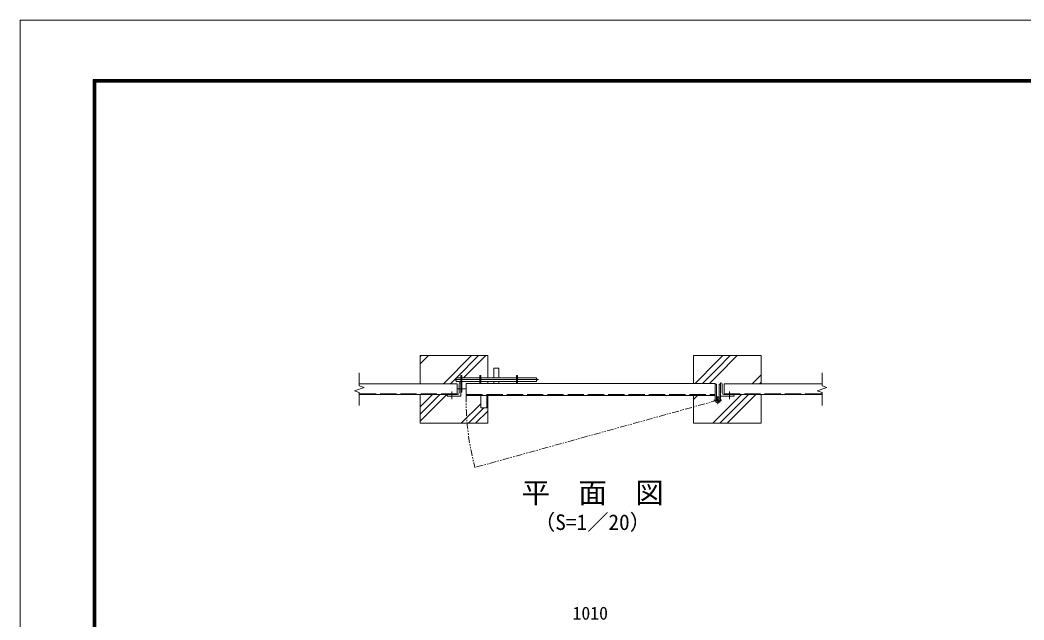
# Model space of a CAD drawing. Units: millimetres at full size; details may follow other scales. Extents: x -4200 to 4200, y -2970 to 2970.
# Drawn here: x -4200 to -491, y 753 to 2970 of the extents above; entities that cross this region are included whole.
import ezdxf
from ezdxf.enums import TextEntityAlignment as Align

# ---------------------------------------------------------------- set-up
doc = ezdxf.new("R2010")
doc.units = ezdxf.units.MM
doc.header["$LTSCALE"] = 10
for name, pattern in [('DASHED', [7.5, 6, -1.5]), ('USER1', [50.8, 31.75, -6.35, 6.35, -6.35]), ('USER2', [5, 2.5, -0.5, 0.5, -0.5, 0.5, -0.5])]:
    doc.linetypes.add(name, pattern=pattern)
doc.layers.add('0-0_D-TTL-TXT', color=7, linetype='Continuous')
for name, color, linetype, lineweight in [('0-1_D-STR3', 3, 'Continuous', 13), ('0-2_D-BMK', 2, 'USER1', 13), ('0-3_D-STR1', 1, 'Continuous', 18), ('0-4_D-STR4', 7, 'Continuous', 18), ('0-6_D-STR-DIM', 7, 'Continuous', 13), ('0-8_D-DCR-HCH', 7, 'Continuous', 13), ('0-B_D-TTL', 7, 'Continuous', 18)]:
    doc.layers.add(name, color=color, linetype=linetype, lineweight=lineweight)
doc.styles.add('ＭＳ ゴシック', font='')
doc.styles.get('ＭＳ ゴシック').set_extended_font_data('MS Gothic')

msp = doc.modelspace()

# ---------------------------------------------------------------- linework, layer by layer
at = {"layer": '0-1_D-STR3'}
for p, q in [((-2449.47, 1683.85), (-2449.47, 1647.85)), ((-2449.47, 1683.85), (-2430.47, 1683.85)), ((-2430.47, 1683.85), (-2430.47, 1647.85)), ((-2589.97, 1645.85), (-2587.97, 1647.85)), ((-2589.97, 1645.85), (-2589.97, 1636.85)), ((-2589.97, 1636.85), (-2587.97, 1634.85)), ((-2587.97, 1634.85), (-2587.97, 1647.85)), ((-2587.97, 1647.85), (-2571.55, 1647.85)), ((-2587.97, 1634.85), (-2571.55, 1634.85)), ((-2571.55, 1656.35), (-2571.55, 1594.85)), ((-2567.05, 1656.35), (-2571.55, 1656.35)), ((-2567.05, 1656.35), (-2567.05, 1594.85)), ((-2567.05, 1647.85), (-2501.55, 1647.85)), ((-2567.05, 1634.85), (-2501.55, 1634.85)), ((-2501.55, 1656.85), (-2501.55, 1627.35)), ((-2497.05, 1656.85), (-2501.55, 1656.85)), ((-2497.05, 1627.35), (-2497.05, 1656.85)), ((-2497.05, 1647.85), (-2366.05, 1647.85)), ((-2497.05, 1634.85), (-2366.05, 1634.85)), ((-2449.47, 1627.35), (-2449.47, 1634.85)), ((-2430.47, 1627.35), (-2430.47, 1634.85)), ((-2366.05, 1627.35), (-2366.05, 1656.85)), ((-2366.05, 1656.85), (-2361.55, 1656.85)), ((-2361.55, 1627.35), (-2361.55, 1656.85)), ((-2361.55, 1647.85), (-2291.97, 1647.85)), ((-2361.55, 1634.85), (-2291.97, 1634.85)), ((-2291.97, 1647.85), (-2291.97, 1634.85)), ((-2291.97, 1647.85), (-2289.97, 1645.85)), ((-2289.97, 1636.85), (-2291.97, 1634.85)), ((-2289.97, 1645.85), (-2289.97, 1636.85)), ((-1631.25, 1565.15), (-1631.25, 1624.85)), ((-1626.75, 1624.85), (-1631.25, 1624.85)), ((-1626.75, 1565.15), (-1626.75, 1624.85)), ((-1611.85, 1565.15), (-1611.85, 1624.85)), ((-2567.05, 1594.85), (-2571.55, 1594.85)), ((-2497.55, 1582.35), (-2497.55, 1537.35)), ((-2475.55, 1582.35), (-2475.55, 1537.35)), ((-1626.75, 1573.34), (-1624.33, 1569.54)), ((-2497.55, 1537.35), (-2475.55, 1537.35))]:
    msp.add_line(p, q, dxfattribs=at)
msp.add_lwpolyline([(-1616.35, 1573.34), (-1616.35, 1624.85), (-1611.85, 1624.85)], dxfattribs=at)
for radius in [9.7, 5.2]:
    msp.add_arc((-1621.55, 1565.15), radius, 180, 122.41735, dxfattribs=at)
at = {"layer": '0-2_D-BMK'}
for p, q in [((-2593.39, 1641.35), (-2284.64, 1641.35)), ((-2604.55, 1597.35), (-2604.55, 1568.35)), ((-2586.06, 1607.35), (-2553.28, 1607.35)), ((-1578.55, 1597.35), (-1578.55, 1568.35)), ((-1636.41, 1565.15), (-1606.68, 1565.15)), ((-1621.55, 1550.29), (-1621.55, 1580.02))]:
    msp.add_line(p, q, dxfattribs=at)
at = {"layer": '0-2_D-BMK', "linetype": 'USER2'}
msp.add_line((-1621.55, 1565.15), (-2518.98, 1316.65), dxfattribs=at)
msp.add_arc((-1591.55, 1565.15), 960.15, 178.97356, 195, dxfattribs=at)
at = {"layer": '0-3_D-STR1'}
for p, q in [((-2584.55, 1625.85), (-2946.55, 1625.85)), ((-2577.55, 1625.35), (-2577.55, 1592.35)), ((-2551.55, 1627.35), (-1631.55, 1627.35)), ((-2551.55, 1627.35), (-2551.55, 1587.35)), ((-1631.55, 1627.35), (-1631.55, 1587.35)), ((-1605.55, 1625.35), (-1605.55, 1592.35)), ((-1598.55, 1625.85), (-1598.55, 1585.85)), ((-1598.55, 1625.85), (-1236.55, 1625.85)), ((-2621.55, 1579.85), (-2571.55, 1579.85)), ((-2584.05, 1585.85), (-2617.05, 1585.85)), ((-2611.55, 1581.35), (-2611.55, 1579.85)), ((-2546.55, 1582.35), (-1636.55, 1582.35)), ((-1599.05, 1585.85), (-1566.05, 1585.85)), ((-1598.55, 1585.85), (-1236.55, 1585.85))]:
    msp.add_line(p, q, dxfattribs=at)
at = {"layer": '0-3_D-STR1', "linetype": 'DASHED'}
for p, q in [((-2584.55, 1588.85), (-2946.55, 1588.85)), ((-2551.44, 1586.35), (-1631.65, 1586.35)), ((-1598.55, 1588.85), (-1236.55, 1588.85))]:
    msp.add_line(p, q, dxfattribs=at)
at = {"layer": '0-3_D-STR1'}
for points in [[(-2584.55, 1625.85), (-2584.55, 1585.85), (-2946.55, 1585.85)], [(-2571.55, 1579.85), (-2571.55, 1629.85), (-2573.05, 1629.85)], [(-1611.55, 1579.85), (-1611.55, 1629.85), (-1610.05, 1629.85)], [(-1561.55, 1581.35), (-1561.55, 1579.85), (-1611.55, 1579.85)]]:
    msp.add_lwpolyline(points, dxfattribs=at)
for centre, radius, start, end in [((-2573.05, 1625.35), 4.5, 90, 180), ((-1610.05, 1625.35), 4.5, 360, 90), ((-2617.05, 1581.35), 4.5, 90, 180), ((-2584.05, 1592.35), 6.5, 270, 0), ((-1599.05, 1592.35), 6.5, 180, 270), ((-1566.05, 1581.35), 4.5, 360, 90)]:
    msp.add_arc(centre, radius, start, end, dxfattribs=at)
at = {"layer": '0-3_D-STR1', "linetype": 'DASHED'}
for centre, start, end in [((-2546.55, 1587.35), 180, 270), ((-1636.55, 1587.35), 270, 0)]:
    msp.add_arc(centre, 5, start, end, dxfattribs=at)
at = {"layer": '0-4_D-STR4'}
for p, q in [((-2471.55, 1729.85), (-2471.55, 1647.85)), ((-1711.55, 1729.85), (-1711.55, 1627.35)), ((-2471.55, 1634.85), (-2471.55, 1627.35))]:
    msp.add_line(p, q, dxfattribs=at)
for points in [[(-2721.55, 1625.85), (-2721.55, 1729.85), (-2471.55, 1729.85)], [(-1461.55, 1625.85), (-1461.55, 1729.85), (-1711.55, 1729.85)], [(-2471.55, 1582.35), (-2471.55, 1479.85), (-2721.55, 1479.85), (-2721.55, 1585.85)], [(-1711.55, 1582.35), (-1711.55, 1479.85), (-1461.55, 1479.85), (-1461.55, 1585.85)]]:
    msp.add_lwpolyline(points, dxfattribs=at)
at = {"layer": '0-6_D-STR-DIM'}
for p, q in [((-2946.55, 1665.85), (-2946.55, 1618.68)), ((-1236.55, 1665.85), (-1236.55, 1618.68)), ((-2964.17, 1599.44), (-2928.93, 1612.27)), ((-2946.55, 1593.03), (-2964.17, 1599.44)), ((-2928.93, 1612.27), (-2946.55, 1618.68)), ((-1254.17, 1599.44), (-1218.93, 1612.27)), ((-1236.55, 1593.03), (-1254.17, 1599.44)), ((-1218.93, 1612.27), (-1236.55, 1618.68)), ((-2946.55, 1593.03), (-2946.55, 1545.85)), ((-1236.55, 1593.03), (-1236.55, 1545.85))]:
    msp.add_line(p, q, dxfattribs=at)
at = {"layer": '0-8_D-DCR-HCH'}
for p, q in [((-2721.55, 1699.35), (-2691.04, 1729.85)), ((-2721.55, 1725.86), (-2717.56, 1729.85)), ((-2635.94, 1625.85), (-2531.94, 1729.85)), ((-2587.42, 1647.85), (-2505.42, 1729.85)), ((-2560.91, 1647.85), (-2478.91, 1729.85)), ((-1621.49, 1657.93), (-1549.56, 1729.85)), ((-2609.42, 1625.85), (-2589.97, 1645.31)), ((-2577.55, 1631.22), (-2573.91, 1634.85)), ((-1652.06, 1627.35), (-1621.49, 1657.93)), ((-1494.46, 1625.85), (-1461.55, 1658.77)), ((-1467.94, 1625.85), (-1461.55, 1632.25)), ((-2721.55, 1487.22), (-2622.91, 1585.85)), ((-2721.55, 1513.73), (-2649.42, 1585.85)), ((-2721.55, 1540.25), (-2675.94, 1585.85)), ((-2475.55, 1574.12), (-2471.55, 1578.12)), ((-1711.55, 1567.87), (-1697.06, 1582.35)), ((-1640.46, 1479.85), (-1534.46, 1585.85)), ((-1613.94, 1479.85), (-1507.94, 1585.85)), ((-1587.43, 1479.85), (-1481.43, 1585.85)), ((-2569.81, 1479.85), (-2497.55, 1552.12)), ((-2543.29, 1479.85), (-2485.79, 1537.35)), ((-2516.78, 1479.85), (-2471.55, 1525.08)), ((-2475.55, 1547.6), (-2471.55, 1551.6))]:
    msp.add_line(p, q, dxfattribs=at)
for points in [[(-1705.09, 1627.35), (-1623.55, 1708.9), (-1602.59, 1729.85)], [(-1678.58, 1627.35), (-1622.19, 1683.74), (-1576.08, 1729.85)]]:
    msp.add_lwpolyline(points, dxfattribs=at)
at = {"layer": '0-B_D-TTL', "color": 2}
msp.add_lwpolyline([(-4200, 2970), (4200, 2970), (4200, -2970), (-4200, -2970)], close=True, dxfattribs=at)
at = {"layer": '0-B_D-TTL'}
for points in [[(-3930, 2750), (3930, 2750), (3930, -2750), (-3930, -2750)], [(-3927.5, 2747.5), (3927.5, 2747.5), (3927.5, -2747.5), (-3927.5, -2747.5)], [(-3925, 2745), (3925, 2745), (3925, -2745), (-3925, -2745)], [(-3922.5, 2742.5), (3922.5, 2742.5), (3922.5, -2742.5), (-3922.5, -2742.5)], [(-3920, 2740), (3920, 2740), (3920, -2740), (-3920, -2740)]]:
    msp.add_lwpolyline(points, close=True, dxfattribs=at)

# ---------------------------------------------------------------- texts
at = {"layer": '0-0_D-TTL-TXT', "style": 'ＭＳ ゴシック'}
for s, height, p in [('平\u3000面\u3000図', 76.98, (-2346.44, 1161.33)), ('（S=1／20）', 57.7, (-2300.96, 1068.13))]:
    msp.add_text(s, height=height, dxfattribs=at).set_placement(p, align=Align.BOTTOM_LEFT)
at = {"layer": '0-6_D-STR-DIM', "style": 'ＭＳ ゴシック'}
msp.add_text('1010', height=48.09, dxfattribs=at).set_placement((-2158.47, 739.61), align=Align.BOTTOM_LEFT)

doc.saveas('drawing.dxf')
